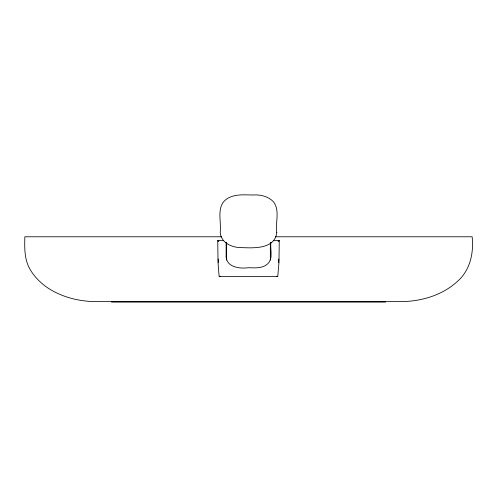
<?xml version="1.0" encoding="UTF-8"?>
<svg xmlns="http://www.w3.org/2000/svg" width="497" height="497" viewBox="0 0 497 497"><rect width="100%" height="100%" fill="white"/><g stroke="black" fill="none" stroke-linecap="round" stroke-linejoin="round"><path stroke-width="0.75" d="M278.68 262.491L278.805 259.03M223.358 240.728L217.742 240.505L218.046 262.783L219.109 276.456L277.755 276.543L278.954 262.783L279.258 240.505L273.642 240.728M270.865 242.337C269.989 249.631 273.785 259.769 266.498 264.802C261.26 268.548 254.563 267.877 248.5 267.715C240.349 268.933 226.421 267.386 226.259 256.694M279.258 240.505L278.121 241.747M220.152 276.121L219.245 276.543M221.612 236.777L24.85 236.777C24.552 247.947 24.272 259.807 30.274 269.728C34.206 276.332 39.592 281.911 45.73 286.496C60.348 296.846 78.371 301.499 96.138 301.636L400.862 301.636C421.214 301.48 442.2 295.38 457.42 281.414C470.162 270.349 473.883 252.961 472.15 236.777L275.388 236.777M277.755 276.543L276.848 276.121M218.879 241.747L217.742 240.505M270.741 256.694L270.865 257.371M218.195 259.03L218.32 262.491M385.486 301.636L385.486 302.083L111.514 302.083L111.514 301.636M270.356 242.524L270.356 260.08M226.644 242.524L226.644 260.08M226.135 242.337L226.135 257.371M276.779 232.366C274.984 249.556 253.122 248.071 240.803 247.568C231.757 247.655 220.774 242.505 220.221 232.366C221.6 221.389 215.698 205.727 227.34 198.589C236 193.227 246.593 195.315 256.197 194.917C262.435 195.029 268.79 197.036 273.244 201.558C280.277 210.169 275.214 222.364 276.779 232.366"/></g></svg>
